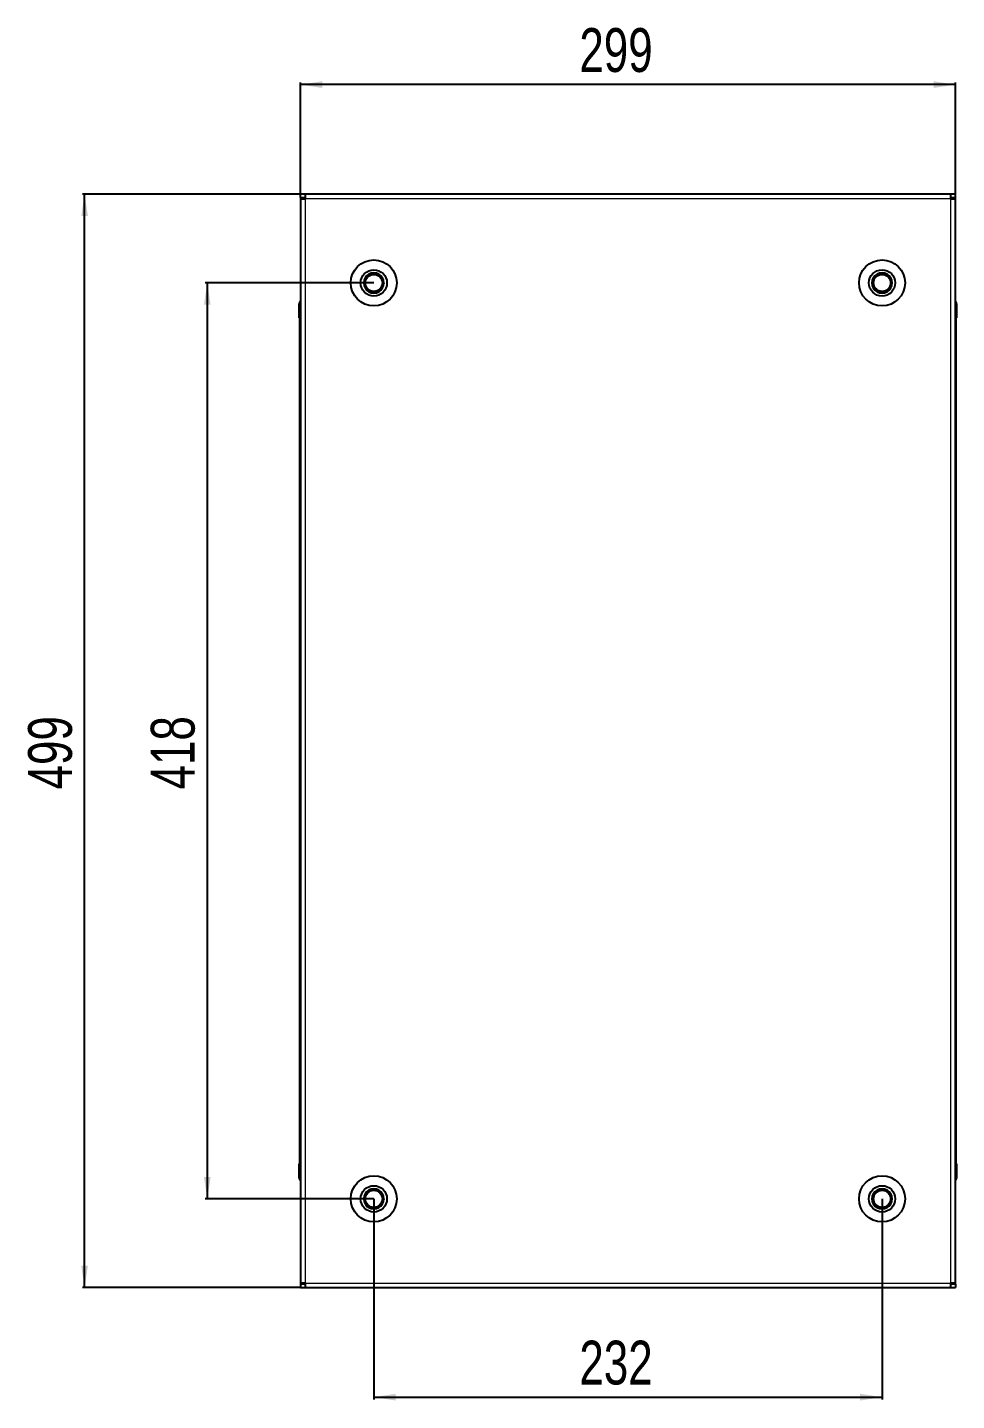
# Model space of a CAD drawing. Header units: millimetres. Extents: x 1014 to 2256, y 29 to 1103.
# Drawn here: x 1014 to 1438, y 393 to 1019 of the extents above; entities that cross this region are included whole.
import ezdxf

# ---------------------------------------------------------------- set-up
doc = ezdxf.new("R2010")
doc.units = ezdxf.units.MM
doc.layers.add('FORMAT', color=7, linetype='Continuous')
doc.styles.add('SLDTEXTSTYLE0', font='TXT', dxfattribs={"width": 0.75})
doc.dimstyles.new('SLDDIMSTYLE0', dxfattribs={"dimtxt": 20, "dimasz": 10, "dimexe": 0, "dimexo": 0.0625, "dimgap": 5, "dimtad": 2, "dimdec": 1, "dimrnd": 1e-09, "dimzin": 12, "dimdsep": 46, "dimtxsty": 'SLDTEXTSTYLE0', "dimsah": 1, "dimcen": 0.09, "dimadec": 0, "dimazin": 3, "dimtfac": 1, "dimtofl": 0, "dimtmove": 0, "dimatfit": 3, "dimfxl": 0, "dimfrac": 2, "dimtolj": 1, "dimtzin": 12, "dimarcsym": 0})

# ---------------------------------------------------------------- blocks, each defined once
blk = doc.blocks.new('_D')
at = {"layer": 'FORMAT'}
for p, q in [((1138.65, 943.07), (1039.15, 943.07)), ((1040.15, 444.07), (1040.15, 943.07)), ((1138.65, 444.07), (1039.15, 444.07))]:
    blk.add_line(p, q, dxfattribs=at)
for points in [[(1040.15, 943.07), (1038.62, 933.07), (1041.69, 933.07)], [(1040.15, 444.07), (1041.69, 454.07), (1038.62, 454.07)]]:
    blk.add_solid(points, dxfattribs=at)
at = {"layer": 'FORMAT', "insert": (1014.37, 671.4), "char_height": 20, "attachment_point": 1, "rotation": 90, "style": 'SLDTEXTSTYLE0'}
blk.add_mtext('499', dxfattribs=at)
blk = doc.blocks.new('_D_1')
at = {"layer": 'FORMAT'}
for p, q in [((1138.66, 943.08), (1138.66, 994.07)), ((1437.66, 993.07), (1138.66, 993.07)), ((1437.66, 943.08), (1437.66, 994.07))]:
    blk.add_line(p, q, dxfattribs=at)
for points in [[(1138.66, 993.07), (1148.66, 991.53), (1148.66, 994.61)], [(1437.66, 993.07), (1427.66, 994.61), (1427.66, 991.53)]]:
    blk.add_solid(points, dxfattribs=at)
at = {"layer": 'FORMAT', "insert": (1265.99, 1018.85), "char_height": 20, "attachment_point": 1, "style": 'SLDTEXTSTYLE0'}
blk.add_mtext('299', dxfattribs=at)
blk = doc.blocks.new('_D_2')
at = {"layer": 'FORMAT'}
for p, q in [((1172.16, 484.56), (1172.16, 393.07)), ((1404.16, 484.56), (1404.16, 393.07)), ((1172.16, 394.07), (1404.16, 394.07))]:
    blk.add_line(p, q, dxfattribs=at)
for points in [[(1172.16, 394.07), (1182.16, 392.53), (1182.16, 395.61)], [(1404.16, 394.07), (1394.16, 395.61), (1394.16, 392.53)]]:
    blk.add_solid(points, dxfattribs=at)
at = {"layer": 'FORMAT', "insert": (1265.99, 419.85), "char_height": 20, "attachment_point": 1, "style": 'SLDTEXTSTYLE0'}
blk.add_mtext('232', dxfattribs=at)
blk = doc.blocks.new('_D_3')
at = {"layer": 'FORMAT'}
for p, q in [((1172.15, 902.57), (1095.15, 902.57)), ((1096.15, 902.57), (1096.15, 484.57)), ((1172.15, 484.57), (1095.15, 484.57))]:
    blk.add_line(p, q, dxfattribs=at)
for points in [[(1096.15, 902.57), (1094.62, 892.57), (1097.69, 892.57)], [(1096.15, 484.57), (1097.69, 494.57), (1094.62, 494.57)]]:
    blk.add_solid(points, dxfattribs=at)
at = {"layer": 'FORMAT', "insert": (1070.37, 671.4), "char_height": 20, "attachment_point": 1, "rotation": 90, "style": 'SLDTEXTSTYLE0'}
blk.add_mtext('418', dxfattribs=at)

msp = doc.modelspace()

# ---------------------------------------------------------------- linework, layer by layer
at = {"color": 7, "linetype": 'Continuous', "lineweight": 25}
for p, q in [((1138.66, 941.57), (1138.66, 943.07)), ((1140.76, 943.07), (1138.66, 943.07)), ((1138.66, 941.57), (1140.76, 941.57)), ((1138.66, 941.57), (1138.66, 940.97)), ((1138.66, 940.97), (1138.66, 446.17)), ((1138.66, 940.97), (1140.76, 940.97)), ((1435.56, 943.07), (1140.76, 943.07)), ((1140.76, 943.07), (1140.76, 940.97)), ((1435.56, 940.97), (1435.56, 943.07)), ((1437.66, 943.07), (1435.56, 943.07)), ((1435.56, 941.57), (1437.66, 941.57)), ((1435.56, 940.97), (1437.66, 940.97)), ((1437.66, 941.57), (1437.66, 943.07)), ((1437.66, 940.97), (1437.66, 941.57)), ((1437.66, 446.17), (1437.66, 940.97)), ((1138.15, 893.07), (1138.15, 886.57)), ((1138.16, 886.57), (1138.16, 893.07)), ((1437.66, 894.39), (1437.66, 894.39)), ((1438.16, 893.07), (1438.16, 886.57)), ((1438.16, 886.57), (1438.16, 893.07)), ((1138.15, 886.57), (1138.16, 886.57)), ((1138.66, 886.57), (1138.16, 886.57)), ((1138.31, 886.57), (1138.31, 500.57)), ((1437.66, 886.57), (1438.16, 886.57)), ((1438.01, 500.57), (1438.01, 886.57)), ((1438.16, 886.57), (1438.16, 886.57)), ((1438.16, 886.57), (1438.16, 886.57)), ((1138.15, 494.07), (1138.15, 500.57)), ((1138.15, 500.57), (1138.16, 500.57)), ((1138.16, 500.57), (1138.16, 500.57)), ((1138.16, 500.57), (1138.16, 494.07)), ((1138.65, 500.57), (1138.16, 500.57)), ((1437.66, 500.57), (1438.16, 500.57)), ((1438.16, 500.57), (1438.16, 500.57)), ((1438.16, 494.07), (1438.16, 500.57)), ((1438.16, 500.57), (1438.16, 494.07)), ((1138.65, 492.75), (1138.65, 492.75)), ((1140.76, 446.17), (1138.66, 446.17)), ((1138.66, 446.17), (1138.66, 445.57)), ((1138.66, 445.57), (1138.66, 444.07)), ((1140.76, 445.57), (1138.66, 445.57)), ((1140.76, 446.17), (1140.76, 444.07)), ((1437.66, 446.17), (1435.56, 446.17)), ((1435.56, 444.07), (1435.56, 446.17)), ((1437.66, 445.57), (1435.56, 445.57)), ((1437.66, 445.57), (1437.66, 446.17)), ((1437.66, 445.57), (1437.66, 444.07)), ((1138.66, 444.07), (1140.76, 444.07)), ((1140.76, 444.07), (1435.56, 444.07)), ((1435.56, 444.07), (1437.66, 444.07))]:
    msp.add_line(p, q, dxfattribs=at)
at = {"color": 8, "linetype": 'Continuous', "lineweight": 18}
for p, q in [((1435.56, 940.97), (1140.76, 940.97)), ((1140.76, 940.97), (1140.76, 446.17)), ((1435.56, 446.17), (1435.56, 940.97)), ((1138.66, 893.07), (1138.16, 893.07)), ((1437.66, 893.07), (1438.16, 893.07)), ((1138.66, 494.07), (1138.16, 494.07)), ((1437.66, 494.07), (1438.16, 494.07)), ((1140.76, 446.17), (1435.56, 446.17))]:
    msp.add_line(p, q, dxfattribs=at)
at = {"color": 7, "linetype": 'Continuous', "lineweight": 25}
for centre, radius in [((1172.16, 902.57), 10.5), ((1404.16, 902.57), 10.5), ((1172.16, 902.57), 6), ((1172.16, 902.57), 3.9), ((1404.16, 902.57), 6), ((1404.16, 902.57), 3.9), ((1172.16, 484.57), 10.5), ((1404.16, 484.57), 10.5), ((1172.16, 484.57), 6), ((1404.16, 484.57), 6), ((1172.16, 484.57), 3.9), ((1404.16, 484.57), 3.9)]:
    msp.add_circle(centre, radius, dxfattribs=at)
for centre, radius, start, end in [((1172.16, 902.57), 4.62, 120, 180), ((1172.16, 902.57), 4.62, 180, 240), ((1172.16, 902.57), 4.62, 60, 120), ((1172.16, 902.57), 4.62, 0, 60), ((1172.16, 902.57), 4.62, 300, 0), ((1404.16, 902.57), 4.62, 120, 180), ((1404.16, 902.57), 4.62, 180, 240), ((1404.16, 902.57), 4.62, 60, 120), ((1404.16, 902.57), 4.62, 360, 60), ((1404.16, 902.57), 4.62, 300, 360), ((1172.16, 902.57), 4.62, 240, 300), ((1404.16, 902.57), 4.62, 240, 300), ((1140.16, 893.07), 2, 138.59038, 180), ((1436.16, 893.07), 2, 0, 41.40962), ((1436.16, 893.07), 2, 0, 41.40962), ((1140.16, 494.07), 2, 180, 221.39416), ((1172.16, 484.57), 4.62, 60, 120), ((1404.16, 484.57), 4.62, 60, 120), ((1436.16, 494.07), 2, 318.57492, 360), ((1436.16, 494.07), 2, 318.59038, 0), ((1172.16, 484.57), 4.62, 120, 180), ((1172.16, 484.57), 4.62, 180, 240), ((1172.16, 484.57), 4.62, 360, 60), ((1172.16, 484.57), 4.62, 300, 360), ((1404.16, 484.57), 4.62, 120, 180), ((1404.16, 484.57), 4.62, 180, 240), ((1404.16, 484.57), 4.62, 360, 60), ((1404.16, 484.57), 4.62, 300, 360), ((1172.16, 484.57), 4.62, 240, 300), ((1404.16, 484.57), 4.62, 240, 300)]:
    msp.add_arc(centre, radius, start, end, dxfattribs=at)
for points, knots in [([(1167.54, 902.57), (1167.87, 903.14), (1168.43, 904.12), (1169.25, 905.55), (1169.66, 906.26), (1169.85, 906.57)], [0, 0, 0, 0, 0.439131, 0.751378, 1, 1, 1, 1]), ([(1169.85, 898.57), (1169.51, 899.14), (1168.95, 900.12), (1168.13, 901.55), (1167.72, 902.26), (1167.54, 902.57)], [0, 0, 0, 0, 0.439131, 0.751378, 1, 1, 1, 1]), ([(1169.85, 906.57), (1170.05, 906.57), (1170.75, 906.57), (1172.06, 906.57), (1173.45, 906.57), (1174.2, 906.57), (1174.46, 906.57)], [0, 0, 0, 0, 0.139329, 0.48527, 0.816356, 1, 1, 1, 1]), ([(1174.46, 906.57), (1174.8, 906), (1175.36, 905.02), (1176.18, 903.59), (1176.59, 902.89), (1176.77, 902.57)], [0, 0, 0, 0, 0.439131, 0.751378, 1, 1, 1, 1]), ([(1176.77, 902.57), (1176.44, 902), (1175.88, 901.02), (1175.06, 899.59), (1174.65, 898.89), (1174.46, 898.57)], [0, 0, 0, 0, 0.439131, 0.751378, 1, 1, 1, 1]), ([(1399.54, 902.57), (1399.87, 903.14), (1400.43, 904.12), (1401.25, 905.55), (1401.66, 906.26), (1401.85, 906.57)], [0, 0, 0, 0, 0.439131, 0.751378, 1, 1, 1, 1]), ([(1401.85, 898.57), (1401.51, 899.14), (1400.95, 900.12), (1400.13, 901.55), (1399.72, 902.26), (1399.54, 902.57)], [0, 0, 0, 0, 0.439131, 0.751378, 1, 1, 1, 1]), ([(1401.85, 906.57), (1402.05, 906.57), (1402.75, 906.57), (1404.06, 906.57), (1405.45, 906.57), (1406.2, 906.57), (1406.46, 906.57)], [0, 0, 0, 0, 0.139329, 0.48527, 0.816356, 1, 1, 1, 1]), ([(1406.46, 906.57), (1406.8, 906), (1407.36, 905.02), (1408.18, 903.59), (1408.59, 902.89), (1408.77, 902.57)], [0, 0, 0, 0, 0.439131, 0.751378, 1, 1, 1, 1]), ([(1408.77, 902.57), (1408.44, 902), (1407.88, 901.02), (1407.06, 899.59), (1406.65, 898.89), (1406.46, 898.57)], [0, 0, 0, 0, 0.439131, 0.751378, 1, 1, 1, 1]), ([(1174.46, 898.57), (1174.2, 898.57), (1173.45, 898.57), (1172.06, 898.57), (1170.75, 898.57), (1170.05, 898.57), (1169.85, 898.57)], [0, 0, 0, 0, 0.183644, 0.51473, 0.860671, 1, 1, 1, 1]), ([(1406.46, 898.57), (1406.2, 898.57), (1405.45, 898.57), (1404.06, 898.57), (1402.75, 898.57), (1402.05, 898.57), (1401.85, 898.57)], [0, 0, 0, 0, 0.183644, 0.51473, 0.860671, 1, 1, 1, 1]), ([(1167.54, 484.57), (1167.87, 485.14), (1168.43, 486.12), (1169.25, 487.55), (1169.66, 488.26), (1169.85, 488.57)], [0, 0, 0, 0, 0.439131, 0.751378, 1, 1, 1, 1]), ([(1169.85, 480.57), (1169.51, 481.14), (1168.95, 482.12), (1168.13, 483.55), (1167.72, 484.26), (1167.54, 484.57)], [0, 0, 0, 0, 0.439131, 0.751378, 1, 1, 1, 1]), ([(1169.85, 488.57), (1170.05, 488.57), (1170.75, 488.57), (1172.06, 488.57), (1173.45, 488.57), (1174.2, 488.57), (1174.46, 488.57)], [0, 0, 0, 0, 0.139329, 0.48527, 0.816356, 1, 1, 1, 1]), ([(1174.46, 488.57), (1174.8, 488), (1175.36, 487.02), (1176.18, 485.59), (1176.59, 484.89), (1176.77, 484.57)], [0, 0, 0, 0, 0.439131, 0.751378, 1, 1, 1, 1]), ([(1176.77, 484.57), (1176.44, 484), (1175.88, 483.02), (1175.06, 481.59), (1174.65, 480.89), (1174.46, 480.57)], [0, 0, 0, 0, 0.439131, 0.751378, 1, 1, 1, 1]), ([(1399.54, 484.57), (1399.87, 485.14), (1400.43, 486.12), (1401.25, 487.55), (1401.66, 488.26), (1401.85, 488.57)], [0, 0, 0, 0, 0.439131, 0.751378, 1, 1, 1, 1]), ([(1401.85, 480.57), (1401.51, 481.14), (1400.95, 482.12), (1400.13, 483.55), (1399.72, 484.26), (1399.54, 484.57)], [0, 0, 0, 0, 0.439131, 0.751378, 1, 1, 1, 1]), ([(1401.85, 488.57), (1402.05, 488.57), (1402.75, 488.57), (1404.06, 488.57), (1405.45, 488.57), (1406.2, 488.57), (1406.46, 488.57)], [0, 0, 0, 0, 0.139329, 0.48527, 0.816356, 1, 1, 1, 1]), ([(1406.46, 488.57), (1406.8, 488), (1407.36, 487.02), (1408.18, 485.59), (1408.59, 484.89), (1408.77, 484.57)], [0, 0, 0, 0, 0.439131, 0.751378, 1, 1, 1, 1]), ([(1408.77, 484.57), (1408.44, 484), (1407.88, 483.02), (1407.06, 481.59), (1406.65, 480.89), (1406.46, 480.57)], [0, 0, 0, 0, 0.439131, 0.751378, 1, 1, 1, 1]), ([(1174.46, 480.57), (1174.2, 480.57), (1173.45, 480.57), (1172.06, 480.57), (1170.75, 480.57), (1170.05, 480.57), (1169.85, 480.57)], [0, 0, 0, 0, 0.183644, 0.51473, 0.860671, 1, 1, 1, 1]), ([(1406.46, 480.57), (1406.2, 480.57), (1405.45, 480.57), (1404.06, 480.57), (1402.75, 480.57), (1402.05, 480.57), (1401.85, 480.57)], [0, 0, 0, 0, 0.183644, 0.51473, 0.860671, 1, 1, 1, 1])]:
    msp.add_open_spline(points, degree=3, knots=knots, dxfattribs=at)

# ---------------------------------------------------------------- dimensions: what is measured, and where the dimension line sits
at = {"layer": 'FORMAT'}
dim = msp.add_linear_dim(base=(1138.66, 993.07), p1=(1437.66, 943.07), p2=(1138.66, 943.07), dimstyle='SLDDIMSTYLE0', dxfattribs=at)
dim.commit()
dim.dimension.update_dxf_attribs({"geometry": '_D_1', "text_midpoint": (1288.16, 993.07), "dimtype": 160})
for base, p1, p2, angle, picture, middle in [((1040.15, 943.07), (1138.66, 444.07), (1138.66, 943.07), 90, '_D', (1040.15, 693.57)), ((1096.15, 484.57), (1172.16, 902.57), (1172.16, 484.57), 90, '_D_3', (1096.15, 693.57)), ((1404.16, 394.07), (1172.16, 484.57), (1404.16, 484.57), 0, '_D_2', (1288.16, 394.07))]:
    dim = msp.add_linear_dim(base=base, p1=p1, p2=p2, angle=angle, dimstyle='SLDDIMSTYLE0', dxfattribs=at)
    dim.commit()
    dim.dimension.update_dxf_attribs({"geometry": picture, "text_midpoint": middle, "dimtype": 160})

doc.saveas('drawing.dxf')
